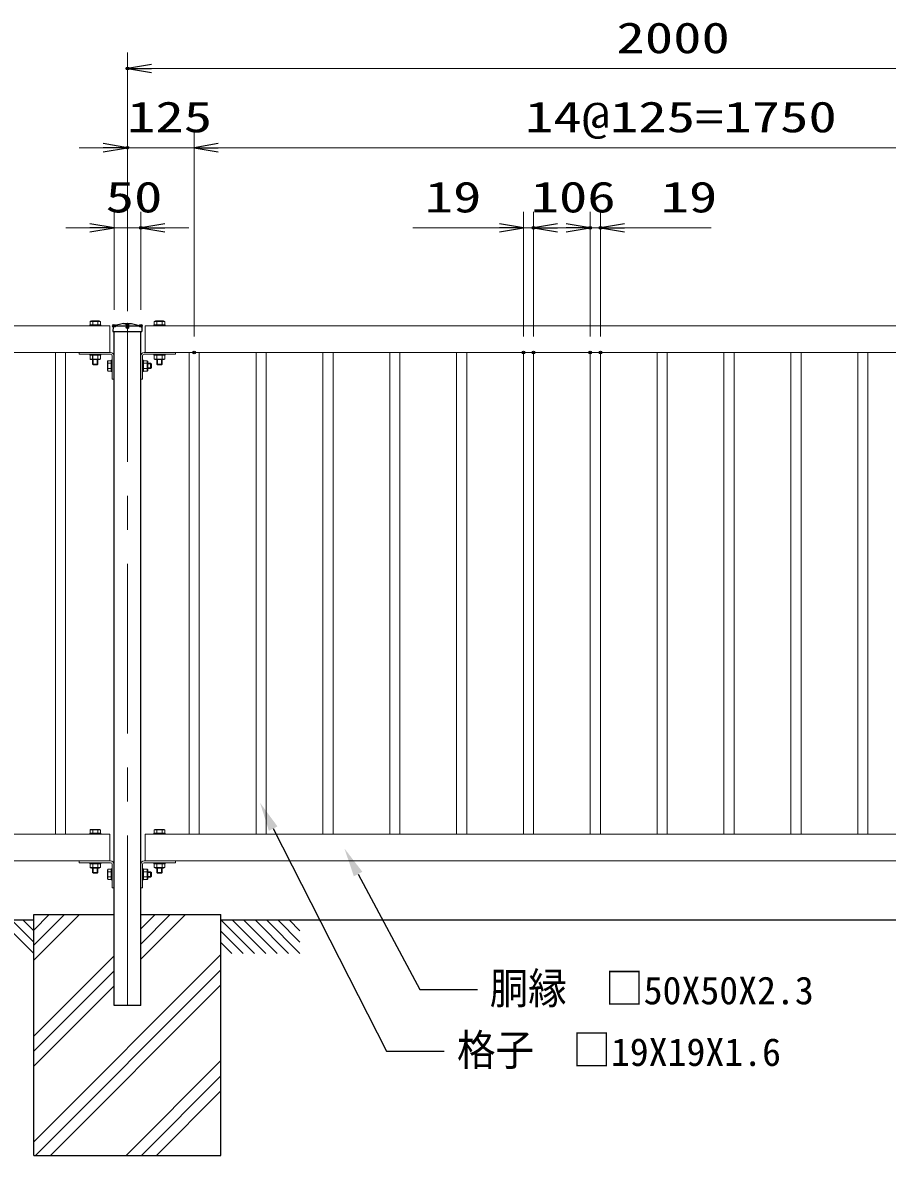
# Model space of a CAD drawing. Units: millimetres, scale not verified. Extents: x -4200 to 4200, y -2970 to 2970.
# Drawn here: x -3364 to -1747, y -908 to 1208 of the extents above; entities that cross this region are included whole.
import ezdxf
from ezdxf.enums import TextEntityAlignment as Align

# ---------------------------------------------------------------- set-up
doc = ezdxf.new("R2010")
doc.units = ezdxf.units.MM
doc.header["$LTSCALE"] = 10
doc.header["$PDMODE"] = 32
doc.header["$PDSIZE"] = 5
doc.linetypes.add('USER2', pattern=[1.125, 0.75, -0.125, 0.125, -0.125])
doc.linetypes.add('USER3', pattern=[50.8, 31.75, -6.35, 6.35, -6.35])
for name, color, linetype, lineweight in [('0-0_D-STR-TXT', 7, 'Continuous', 25), ('0-3_D-STR2', 7, 'Continuous', 13), ('0-4_D-STR3', 3, 'Continuous', 13), ('0-5_D-STR1', 1, 'Continuous', 25), ('0-6_D-BMK', 2, 'USER2', 13), ('0-7_D-STR-DIM', 7, 'Continuous', 13), ('0-8_0', 7, 'Continuous', 25), ('0-A_D-BGD', 7, 'Continuous', 25), ('0-B_D-STR4', 7, 'Continuous', 25)]:
    doc.layers.add(name, color=color, linetype=linetype, lineweight=lineweight)
doc.layers.add('0-9_Defpoints', color=8, linetype='Continuous')
doc.styles.add('ＭＳ ゴシック', font='')
doc.styles.add('ＭＳ Ｐゴシック', font='')
doc.styles.get('ＭＳ ゴシック').set_extended_font_data('MS Gothic')
doc.styles.get('ＭＳ Ｐゴシック').set_extended_font_data('MS PGothic')

# ---------------------------------------------------------------- blocks, each defined once
blk = doc.blocks.new('DARROWS')
at = {"layer": '0-8_0'}
blk.add_line((0, 0), (-9.991, 0), dxfattribs=at)
blk.add_lwpolyline([(-10, -1.667), (0, 0), (-10, 1.667)], dxfattribs=at)
blk = doc.blocks.new('MLeader10')
at = {"layer": '0-0_D-STR-TXT'}
blk.add_lwpolyline([(-2736.72, -382.84), (-2621.21, -598.63), (-2513.21, -598.63)], dxfattribs=at)
blk.add_solid([(-2744.65, -387.09), (-2728.78, -378.6), (-2762.2, -335.24)], dxfattribs=at)
at = {"layer": '0-0_D-STR-TXT', "style": 'ＭＳ Ｐゴシック', "width": 0.9}
blk.add_text('胴縁\u3000□', height=58.56, dxfattribs=at).set_placement((-2490.53, -643.14), align=Align.BOTTOM_LEFT)
at = {"layer": '0-0_D-STR-TXT', "style": 'ＭＳ ゴシック'}
blk.add_text('50X50X2.3', height=51.95, dxfattribs=at).set_placement((-2202.81, -641.87), align=Align.BOTTOM_LEFT)
blk = doc.blocks.new('MLeader11')
at = {"layer": '0-0_D-STR-TXT'}
blk.add_lwpolyline([(-2895.55, -297.86), (-2683.71, -713.63), (-2575.71, -713.63)], dxfattribs=at)
blk.add_solid([(-2903.57, -301.95), (-2887.53, -293.78), (-2920.06, -249.75)], dxfattribs=at)
at = {"layer": '0-0_D-STR-TXT', "style": 'ＭＳ Ｐゴシック', "width": 0.9}
blk.add_text('格子\u3000□', height=58.56, dxfattribs=at).set_placement((-2551.78, -758.3), align=Align.BOTTOM_LEFT)
at = {"layer": '0-0_D-STR-TXT', "style": 'ＭＳ ゴシック'}
blk.add_text('19X19X1.6', height=51.95, dxfattribs=at).set_placement((-2264.07, -757.03), align=Align.BOTTOM_LEFT)

msp = doc.modelspace()

# ---------------------------------------------------------------- linework, layer by layer
at = {"layer": '0-3_D-STR2'}
for p, q in [((-3597, 641.53), (-3201.11, 641.53)), ((-3201.11, 591.53), (-3201.11, 641.53)), ((-3135.11, 641.53), (-1201.11, 641.53)), ((-3135.11, 591.53), (-3135.11, 641.53)), ((-3597, 591.53), (-3200.11, 591.53)), ((-3302.61, -308.47), (-3302.61, 591.53)), ((-3283.61, -308.47), (-3283.61, 591.53)), ((-3135.11, 591.53), (-1201.11, 591.53)), ((-3052.61, -308.47), (-3052.61, 591.53)), ((-3033.61, -308.47), (-3033.61, 591.53)), ((-2927.61, -308.47), (-2927.61, 591.53)), ((-2908.61, -308.47), (-2908.61, 591.53)), ((-2802.61, -308.47), (-2802.61, 591.53)), ((-2783.61, -308.47), (-2783.61, 591.53)), ((-2677.61, -308.47), (-2677.61, 591.53)), ((-2658.61, -308.47), (-2658.61, 591.53)), ((-2552.61, -308.47), (-2552.61, 591.53)), ((-2533.61, -308.47), (-2533.61, 591.53)), ((-2427.61, -308.47), (-2427.61, 591.53)), ((-2408.61, -308.47), (-2408.61, 591.53)), ((-2302.61, -308.47), (-2302.61, 591.53)), ((-2283.61, -308.47), (-2283.61, 591.53)), ((-2177.61, -308.47), (-2177.61, 591.53)), ((-2158.61, -308.47), (-2158.61, 591.53)), ((-2052.61, -308.47), (-2052.61, 591.53)), ((-2033.61, -308.47), (-2033.61, 591.53)), ((-1927.61, -308.47), (-1927.61, 591.53)), ((-1908.61, -308.47), (-1908.61, 591.53)), ((-1802.61, -308.47), (-1802.61, 591.53)), ((-1783.61, -308.47), (-1783.61, 591.53)), ((-3597, -308.47), (-3201.11, -308.47)), ((-3201.11, -358.47), (-3201.11, -308.47)), ((-3135.11, -308.47), (-1201.11, -308.47)), ((-3135.11, -358.47), (-3135.11, -308.47)), ((-3597, -358.47), (-3200.11, -358.47)), ((-3135.11, -358.47), (-1201.11, -358.47))]:
    msp.add_line(p, q, dxfattribs=at)
at = {"layer": '0-4_D-STR3'}
for p, q in [((-3238.61, 641.53), (-3238.61, 643.53)), ((-3217.61, 643.53), (-3238.61, 643.53)), ((-3217.61, 641.53), (-3238.61, 641.53)), ((-3237.91, 649.63), (-3237.91, 643.53)), ((-3218.31, 649.63), (-3237.91, 649.63)), ((-3218.31, 643.53), (-3237.91, 643.53)), ((-3220.76, 650.53), (-3235.46, 650.53)), ((-3233, 649.63), (-3233, 643.53)), ((-3220.76, 650.53), (-3223.22, 650.53)), ((-3223.22, 649.63), (-3223.22, 643.53)), ((-3218.31, 649.63), (-3218.31, 643.53)), ((-3217.61, 641.53), (-3217.61, 643.53)), ((-3118.61, 641.53), (-3118.61, 643.53)), ((-3118.61, 643.53), (-3097.61, 643.53)), ((-3118.61, 641.53), (-3097.61, 641.53)), ((-3117.91, 649.63), (-3117.91, 643.53)), ((-3098.31, 649.63), (-3117.91, 649.63)), ((-3098.31, 643.53), (-3117.91, 643.53)), ((-3100.76, 650.53), (-3115.46, 650.53)), ((-3113, 649.63), (-3113, 643.53)), ((-3100.76, 650.53), (-3103.22, 650.53)), ((-3103.22, 649.63), (-3103.22, 643.53)), ((-3098.31, 649.63), (-3098.31, 643.53)), ((-3097.61, 641.53), (-3097.61, 643.53)), ((-3258.11, 591.53), (-3199.51, 591.53)), ((-3258.11, 591.53), (-3258.11, 588.33)), ((-3258.11, 588.33), (-3199.51, 588.33)), ((-3238.61, 586.33), (-3238.61, 588.33)), ((-3217.61, 588.33), (-3238.61, 588.33)), ((-3217.61, 586.33), (-3238.61, 586.33)), ((-3218.31, 586.33), (-3237.91, 586.33)), ((-3237.91, 579.22), (-3237.91, 586.33)), ((-3218.31, 579.22), (-3237.91, 579.22)), ((-3220.76, 578.33), (-3235.46, 578.33)), ((-3233.11, 586.33), (-3233.11, 579.14)), ((-3233.11, 578.33), (-3233.11, 570.03)), ((-3233, 579.22), (-3233, 586.33)), ((-3231.81, 578.33), (-3231.81, 568.73)), ((-3224.41, 578.33), (-3224.41, 568.73)), ((-3223.22, 579.22), (-3223.22, 586.33)), ((-3220.76, 578.33), (-3223.22, 578.33)), ((-3223.11, 586.33), (-3223.11, 579.14)), ((-3223.11, 578.33), (-3223.11, 570.03)), ((-3218.31, 579.22), (-3218.31, 586.33)), ((-3217.61, 586.33), (-3217.61, 588.33)), ((-3205.31, 559.18), (-3205.31, 573.87)), ((-3204.42, 576.33), (-3198.31, 576.33)), ((-3204.42, 556.73), (-3204.42, 576.33)), ((-3196.31, 577.03), (-3198.31, 577.03)), ((-3198.31, 556.03), (-3198.31, 577.03)), ((-3198.31, 556.73), (-3198.31, 576.33)), ((-3196.31, 585.13), (-3196.31, 541.53)), ((-3196.31, 556.03), (-3196.31, 577.03)), ((-3193.11, 585.13), (-3193.11, 541.53)), ((-3143.11, 585.13), (-3143.11, 541.53)), ((-3139.91, 585.13), (-3139.91, 541.53)), ((-3137.91, 577.03), (-3139.91, 577.03)), ((-3139.91, 556.03), (-3139.91, 577.03)), ((-3137.91, 556.03), (-3137.91, 577.03)), ((-3137.91, 556.73), (-3137.91, 576.33)), ((-3130.81, 576.33), (-3137.91, 576.33)), ((-3078.11, 591.53), (-3136.71, 591.53)), ((-3078.11, 588.33), (-3136.71, 588.33)), ((-3130.81, 556.73), (-3130.81, 576.33)), ((-3129.91, 559.18), (-3129.91, 573.87)), ((-3129.91, 571.53), (-3124.81, 571.53)), ((-3124.81, 561.53), (-3124.81, 571.53)), ((-3124.81, 571.53), (-3123.31, 570.03)), ((-3118.61, 586.33), (-3118.61, 588.33)), ((-3118.61, 588.33), (-3097.61, 588.33)), ((-3118.61, 586.33), (-3097.61, 586.33)), ((-3117.91, 586.33), (-3098.31, 586.33)), ((-3117.91, 579.22), (-3117.91, 586.33)), ((-3117.91, 579.22), (-3098.31, 579.22)), ((-3115.46, 578.33), (-3100.76, 578.33)), ((-3115.46, 578.33), (-3113, 578.33)), ((-3113.11, 578.33), (-3113.11, 570.03)), ((-3113, 579.22), (-3113, 586.33)), ((-3111.81, 578.33), (-3111.81, 568.73)), ((-3104.41, 578.33), (-3104.41, 568.73)), ((-3103.22, 579.22), (-3103.22, 586.33)), ((-3103.11, 578.33), (-3103.11, 570.03)), ((-3098.31, 579.22), (-3098.31, 586.33)), ((-3097.61, 586.33), (-3097.61, 588.33)), ((-3078.11, 591.53), (-3078.11, 588.33)), ((-3223.11, 570.03), (-3233.11, 570.03)), ((-3233.11, 570.03), (-3231.61, 568.53)), ((-3224.61, 568.53), (-3231.61, 568.53)), ((-3223.11, 570.03), (-3224.61, 568.53)), ((-3205.31, 559.18), (-3205.31, 561.64)), ((-3204.42, 571.42), (-3198.31, 571.42)), ((-3204.42, 561.64), (-3198.31, 561.64)), ((-3204.42, 556.73), (-3198.31, 556.73)), ((-3196.31, 556.03), (-3198.31, 556.03)), ((-3137.91, 556.03), (-3139.91, 556.03)), ((-3130.81, 571.42), (-3137.91, 571.42)), ((-3130.81, 561.64), (-3137.91, 561.64)), ((-3130.81, 556.73), (-3137.91, 556.73)), ((-3129.91, 570.23), (-3123.51, 570.23)), ((-3129.91, 562.83), (-3123.51, 562.83)), ((-3129.91, 559.18), (-3129.91, 561.64)), ((-3129.91, 561.53), (-3124.81, 561.53)), ((-3124.81, 561.53), (-3123.31, 563.03)), ((-3123.31, 563.03), (-3123.31, 570.03)), ((-3103.11, 570.03), (-3113.11, 570.03)), ((-3113.11, 570.03), (-3111.61, 568.53)), ((-3104.61, 568.53), (-3111.61, 568.53)), ((-3103.11, 570.03), (-3104.61, 568.53)), ((-3196.31, 541.53), (-3193.11, 541.53)), ((-3139.91, 541.53), (-3143.11, 541.53)), ((-3238.61, -308.47), (-3238.61, -306.47)), ((-3217.61, -306.47), (-3238.61, -306.47)), ((-3217.61, -308.47), (-3238.61, -308.47)), ((-3237.91, -300.37), (-3237.91, -306.47)), ((-3218.31, -300.37), (-3237.91, -300.37)), ((-3218.31, -306.47), (-3237.91, -306.47)), ((-3220.76, -299.47), (-3235.46, -299.47)), ((-3233, -300.37), (-3233, -306.47)), ((-3220.76, -299.47), (-3223.22, -299.47)), ((-3223.22, -300.37), (-3223.22, -306.47)), ((-3218.31, -300.37), (-3218.31, -306.47)), ((-3217.61, -308.47), (-3217.61, -306.47)), ((-3118.61, -308.47), (-3118.61, -306.47)), ((-3118.61, -306.47), (-3097.61, -306.47)), ((-3118.61, -308.47), (-3097.61, -308.47)), ((-3117.91, -300.37), (-3117.91, -306.47)), ((-3098.31, -300.37), (-3117.91, -300.37)), ((-3098.31, -306.47), (-3117.91, -306.47)), ((-3100.76, -299.47), (-3115.46, -299.47)), ((-3113, -300.37), (-3113, -306.47)), ((-3100.76, -299.47), (-3103.22, -299.47)), ((-3103.22, -300.37), (-3103.22, -306.47)), ((-3098.31, -300.37), (-3098.31, -306.47)), ((-3097.61, -308.47), (-3097.61, -306.47)), ((-3258.11, -358.47), (-3199.51, -358.47)), ((-3258.11, -358.47), (-3258.11, -361.67)), ((-3078.11, -358.47), (-3136.71, -358.47)), ((-3078.11, -358.47), (-3078.11, -361.67)), ((-3258.11, -361.67), (-3199.51, -361.67)), ((-3238.61, -363.67), (-3238.61, -361.67)), ((-3217.61, -361.67), (-3238.61, -361.67)), ((-3217.61, -363.67), (-3238.61, -363.67)), ((-3218.31, -363.67), (-3237.91, -363.67)), ((-3237.91, -370.78), (-3237.91, -363.67)), ((-3218.31, -370.78), (-3237.91, -370.78)), ((-3220.76, -371.67), (-3235.46, -371.67)), ((-3233.11, -371.67), (-3233.11, -379.97)), ((-3223.11, -379.97), (-3233.11, -379.97)), ((-3233.11, -379.97), (-3231.61, -381.47)), ((-3233, -370.78), (-3233, -363.67)), ((-3231.81, -371.67), (-3231.81, -381.27)), ((-3223.11, -379.97), (-3224.61, -381.47)), ((-3224.41, -371.67), (-3224.41, -381.27)), ((-3223.22, -370.78), (-3223.22, -363.67)), ((-3220.76, -371.67), (-3223.22, -371.67)), ((-3223.11, -371.67), (-3223.11, -379.97)), ((-3218.31, -370.78), (-3218.31, -363.67)), ((-3217.61, -363.67), (-3217.61, -361.67)), ((-3205.31, -390.82), (-3205.31, -376.13)), ((-3204.42, -373.67), (-3198.31, -373.67)), ((-3204.42, -393.27), (-3204.42, -373.67)), ((-3204.42, -378.58), (-3198.31, -378.58)), ((-3196.31, -372.97), (-3198.31, -372.97)), ((-3198.31, -393.97), (-3198.31, -372.97)), ((-3198.31, -393.27), (-3198.31, -373.67)), ((-3196.31, -364.87), (-3196.31, -408.47)), ((-3196.31, -393.97), (-3196.31, -372.97)), ((-3193.11, -364.87), (-3193.11, -408.47)), ((-3143.11, -364.87), (-3143.11, -408.47)), ((-3139.91, -364.87), (-3139.91, -408.47)), ((-3137.91, -372.97), (-3139.91, -372.97)), ((-3139.91, -393.97), (-3139.91, -372.97)), ((-3137.91, -393.97), (-3137.91, -372.97)), ((-3137.91, -393.27), (-3137.91, -373.67)), ((-3130.81, -373.67), (-3137.91, -373.67)), ((-3130.81, -378.58), (-3137.91, -378.58)), ((-3078.11, -361.67), (-3136.71, -361.67)), ((-3130.81, -393.27), (-3130.81, -373.67)), ((-3129.91, -390.82), (-3129.91, -376.13)), ((-3129.91, -378.47), (-3124.81, -378.47)), ((-3129.91, -379.77), (-3123.51, -379.77)), ((-3124.81, -388.47), (-3124.81, -378.47)), ((-3124.81, -378.47), (-3123.31, -379.97)), ((-3123.31, -386.97), (-3123.31, -379.97)), ((-3118.61, -363.67), (-3118.61, -361.67)), ((-3118.61, -361.67), (-3097.61, -361.67)), ((-3118.61, -363.67), (-3097.61, -363.67)), ((-3117.91, -363.67), (-3098.31, -363.67)), ((-3117.91, -370.78), (-3117.91, -363.67)), ((-3117.91, -370.78), (-3098.31, -370.78)), ((-3115.46, -371.67), (-3100.76, -371.67)), ((-3115.46, -371.67), (-3113, -371.67)), ((-3113.11, -371.67), (-3113.11, -379.97)), ((-3103.11, -379.97), (-3113.11, -379.97)), ((-3113.11, -379.97), (-3111.61, -381.47)), ((-3113, -370.78), (-3113, -363.67)), ((-3111.81, -371.67), (-3111.81, -381.27)), ((-3103.11, -379.97), (-3104.61, -381.47)), ((-3104.41, -371.67), (-3104.41, -381.27)), ((-3103.22, -370.78), (-3103.22, -363.67)), ((-3103.11, -371.67), (-3103.11, -379.97)), ((-3098.31, -370.78), (-3098.31, -363.67)), ((-3097.61, -363.67), (-3097.61, -361.67)), ((-3224.61, -381.47), (-3231.61, -381.47)), ((-3205.31, -390.82), (-3205.31, -388.36)), ((-3204.42, -388.36), (-3198.31, -388.36)), ((-3204.42, -393.27), (-3198.31, -393.27)), ((-3196.31, -393.97), (-3198.31, -393.97)), ((-3137.91, -393.97), (-3139.91, -393.97)), ((-3130.81, -388.36), (-3137.91, -388.36)), ((-3130.81, -393.27), (-3137.91, -393.27)), ((-3129.91, -387.17), (-3123.51, -387.17)), ((-3129.91, -390.82), (-3129.91, -388.36)), ((-3129.91, -388.47), (-3124.81, -388.47)), ((-3124.81, -388.47), (-3123.31, -386.97)), ((-3104.61, -381.47), (-3111.61, -381.47)), ((-3196.31, -408.47), (-3193.11, -408.47)), ((-3139.91, -408.47), (-3143.11, -408.47))]:
    msp.add_line(p, q, dxfattribs=at)
for centre, radius, start, end in [((-3235.46, 646.72), 3.81, 49.92558, 130.07442), ((-3228.11, 636.71), 13.82, 69.26918, 110.73082), ((-3220.76, 646.72), 3.81, 49.92558, 130.07442), ((-3115.46, 646.72), 3.81, 49.92558, 130.07442), ((-3108.11, 636.71), 13.82, 69.26918, 110.73082), ((-3100.76, 646.72), 3.81, 49.92558, 130.07442), ((-3235.46, 582.14), 3.81, 229.92558, 310.07442), ((-3228.11, 592.15), 13.82, 249.26918, 290.73082), ((-3220.76, 582.14), 3.81, 229.92558, 310.07442), ((-3201.5, 573.87), 3.81, 139.92558, 220.07442), ((-3191.49, 566.53), 13.82, 159.26918, 200.73082), ((-3199.51, 585.13), 6.4, 0, 90), ((-3199.51, 585.13), 3.2, 0, 90), ((-3136.71, 585.13), 6.4, 90, 180), ((-3136.71, 585.13), 3.2, 90, 180), ((-3133.72, 573.87), 3.81, 319.92558, 40.07442), ((-3143.73, 566.53), 13.82, 339.26918, 20.73082), ((-3115.46, 582.14), 3.81, 229.92558, 310.07442), ((-3108.11, 592.15), 13.82, 249.26918, 290.73082), ((-3100.76, 582.14), 3.81, 229.92558, 310.07442), ((-3201.5, 559.18), 3.81, 139.92558, 220.07442), ((-3133.72, 559.18), 3.81, 319.92558, 40.07442), ((-3235.46, -303.28), 3.81, 49.92558, 130.07442), ((-3228.11, -313.29), 13.82, 69.26918, 110.73082), ((-3220.76, -303.28), 3.81, 49.92558, 130.07442), ((-3115.46, -303.28), 3.81, 49.92558, 130.07442), ((-3108.11, -313.29), 13.82, 69.26918, 110.73082), ((-3100.76, -303.28), 3.81, 49.92558, 130.07442), ((-3199.51, -364.87), 6.4, 0, 90), ((-3136.71, -364.87), 6.4, 90, 180), ((-3235.46, -367.86), 3.81, 229.92558, 310.07442), ((-3228.11, -357.85), 13.82, 249.26918, 290.73082), ((-3220.76, -367.86), 3.81, 229.92558, 310.07442), ((-3201.5, -376.13), 3.81, 139.92558, 220.07442), ((-3191.49, -383.47), 13.82, 159.26918, 200.73082), ((-3199.51, -364.87), 3.2, 0, 90), ((-3136.71, -364.87), 3.2, 90, 180), ((-3133.72, -376.13), 3.81, 319.92558, 40.07442), ((-3143.73, -383.47), 13.82, 339.26918, 20.73082), ((-3115.46, -367.86), 3.81, 229.92558, 310.07442), ((-3108.11, -357.85), 13.82, 249.26918, 290.73082), ((-3100.76, -367.86), 3.81, 229.92558, 310.07442), ((-3201.5, -390.82), 3.81, 139.92558, 220.07442), ((-3133.72, -390.82), 3.81, 319.92558, 40.07442)]:
    msp.add_arc(centre, radius, start, end, dxfattribs=at)
at = {"layer": '0-5_D-STR1'}
for p, q in [((-3194.95, 639.53), (-3195.11, 630.53)), ((-3175.61, 645.53), (-3193.4, 641.44)), ((-3193.11, 641.51), (-3193.11, 641.53)), ((-3193.11, 641.53), (-3143.11, 641.53)), ((-3193.11, 641.53), (-3143.11, 641.53)), ((-3175.61, 645.53), (-3160.61, 645.53)), ((-3160.61, 645.53), (-3142.82, 641.44)), ((-3143.11, 641.51), (-3143.11, 641.53)), ((-3141.27, 639.53), (-3141.11, 630.53)), ((-3195.11, 630.53), (-3141.11, 630.53)), ((-3193.11, -628.47), (-3193.11, 630.53)), ((-3143.11, -628.47), (-3143.11, 630.53)), ((-3143.11, -628.47), (-3193.11, -628.47))]:
    msp.add_line(p, q, dxfattribs=at)
for centre, start, end in [((-3192.95, 639.49), 102.93782, 179), ((-3143.27, 639.49), 1, 77.06218)]:
    msp.add_arc(centre, 2, start, end, dxfattribs=at)
at = {"layer": '0-6_D-BMK', "linetype": 'USER3'}
msp.add_line((-3168.11, -628.47), (-3168.11, 643.63), dxfattribs=at)
at = {"layer": '0-7_D-STR-DIM'}
for p, q in [((-3168.11, 668.63), (-3168.11, 1152.12)), ((-1213.11, 1122.12), (-3123.11, 1122.12)), ((-3168.11, 673.63), (-3168.11, 1004.31)), ((-3043.11, 621.53), (-3043.11, 1004.31)), ((-3043.11, 621.53), (-3043.11, 1004.31)), ((-3213.11, 974.31), (-3258.11, 974.31)), ((-3043.11, 974.31), (-3168.11, 974.31)), ((-2998.11, 974.31), (-1338.11, 974.31)), ((-2998.11, 974.31), (-2953.11, 974.31)), ((-3193.11, 671.53), (-3193.11, 854.59)), ((-3143.11, 671.53), (-3143.11, 854.59)), ((-2427.61, 621.53), (-2427.61, 854.59)), ((-2408.61, 621.53), (-2408.61, 854.59)), ((-2408.61, 621.53), (-2408.61, 854.59)), ((-2302.61, 621.53), (-2302.61, 854.59)), ((-2302.61, 621.53), (-2302.61, 854.59)), ((-2283.61, 621.53), (-2283.61, 854.59)), ((-3238.11, 824.59), (-3283.11, 824.59)), ((-3193.11, 824.59), (-3143.11, 824.59)), ((-3098.11, 824.59), (-3053.11, 824.59)), ((-2472.61, 824.59), (-2634.61, 824.59)), ((-2408.61, 824.59), (-2453.61, 824.59)), ((-2408.61, 824.59), (-2427.61, 824.59)), ((-2408.61, 824.59), (-2302.61, 824.59)), ((-2347.61, 824.59), (-2392.61, 824.59)), ((-2363.61, 824.59), (-2318.61, 824.59)), ((-2302.61, 824.59), (-2257.61, 824.59)), ((-2302.61, 824.59), (-2283.61, 824.59)), ((-2238.61, 824.59), (-2076.61, 824.59))]:
    msp.add_line(p, q, dxfattribs=at)
at = {"layer": '0-9_Defpoints'}
for p in [(-3168.11, 1122.12), (-3168.11, 974.31), (-3143.11, 824.59), (-2408.61, 824.59), (-2302.61, 824.59), (-2283.61, 824.59), (-3193.11, 641.53), (-3168.11, 643.63), (-3168.11, 638.63), (-3143.11, 641.53), (-3043.11, 591.53), (-2427.61, 591.53), (-2408.61, 591.53), (-2408.61, 591.53), (-2302.61, 591.53), (-2283.61, 591.53)]:
    msp.add_point(p, dxfattribs=at)
at = {"layer": '0-A_D-BGD'}
for p, q in [((-3597, -468.47), (-3343.11, -468.47)), ((-3405.98, -468.47), (-3343.11, -531.34)), ((-3384.77, -468.47), (-3343.11, -510.13)), ((-3363.55, -468.47), (-3343.11, -488.92)), ((-2993.11, -468.47), (-1343.11, -468.47)), ((-2993.11, -468.47), (-2930.24, -531.34)), ((-2971.9, -468.47), (-2909.03, -531.34)), ((-2950.68, -468.47), (-2887.81, -531.34)), ((-2929.47, -468.47), (-2866.6, -531.34)), ((-2908.26, -468.47), (-2845.39, -531.34)), ((-2887.04, -468.47), (-2845.39, -510.13)), ((-2865.83, -468.47), (-2845.39, -488.92)), ((-2993.11, -489.69), (-2951.45, -531.34)), ((-2993.11, -510.9), (-2972.66, -531.34))]:
    msp.add_line(p, q, dxfattribs=at)
at = {"layer": '0-B_D-STR4'}
for p, q in [((-3343.11, -458.47), (-3193.11, -458.47)), ((-3343.11, -908.47), (-3343.11, -458.47)), ((-3343.11, -515.78), (-3285.81, -458.47)), ((-3343.11, -544.06), (-3257.52, -458.47)), ((-3343.11, -487.49), (-3314.09, -458.47)), ((-3143.11, -458.47), (-2993.11, -458.47)), ((-3143.11, -513.77), (-3087.82, -458.47)), ((-3143.11, -542.05), (-3059.53, -458.47)), ((-3143.11, -485.48), (-3117.11, -459.48)), ((-2993.11, -908.47), (-2993.11, -458.47)), ((-3343.11, -883.47), (-2993.11, -533.47)), ((-3343.11, -685.48), (-3193.11, -535.48)), ((-3343.11, -713.77), (-3193.11, -563.77)), ((-3339.83, -908.47), (-2993.11, -561.76)), ((-3343.11, -742.05), (-3193.11, -592.05)), ((-3311.54, -908.47), (-2993.11, -590.04)), ((-3170.12, -908.47), (-2993.11, -731.46)), ((-3141.84, -908.47), (-2993.11, -759.75)), ((-3113.55, -908.47), (-2993.11, -788.03)), ((-3343.11, -908.47), (-2993.11, -908.47))]:
    msp.add_line(p, q, dxfattribs=at)

# ---------------------------------------------------------------- block references
at = {"layer": '0-0_D-STR-TXT'}
for name in ['MLeader11', 'MLeader10']:
    msp.add_blockref(name, (0, 0), dxfattribs=at)
at = {"layer": '0-7_D-STR-DIM', "xscale": 4.5, "yscale": 4.5, "rotation": 180}
for p in [(-3168.11, 1122.12), (-3043.11, 974.31), (-3043.11, 974.31), (-3143.11, 824.59), (-2408.61, 824.59), (-2283.61, 824.59)]:
    msp.add_blockref('DARROWS', p, dxfattribs=at)
at = {"layer": '0-7_D-STR-DIM', "xscale": 4.5, "yscale": 4.5}
for p in [(-3168.11, 974.31), (-3193.11, 824.59), (-2427.61, 824.59), (-2302.61, 824.59)]:
    msp.add_blockref('DARROWS', p, dxfattribs=at)

# ---------------------------------------------------------------- texts
at = {"layer": '0-7_D-STR-DIM', "style": 'ＭＳ ゴシック', "width": 1.35}
for s, p in [('2000', (-2253.61, 1133.52)), ('125', (-3168.61, 985.71)), ('14@125=1750', (-2424.61, 985.71)), ('50', (-3208.61, 835.99)), ('19', (-2612.11, 835.99)), ('106', (-2414.11, 835.99)), ('19', (-2171.11, 835.99))]:
    msp.add_text(s, height=57.7, dxfattribs=at).set_placement(p, align=Align.BOTTOM_LEFT)

doc.saveas('drawing.dxf')
